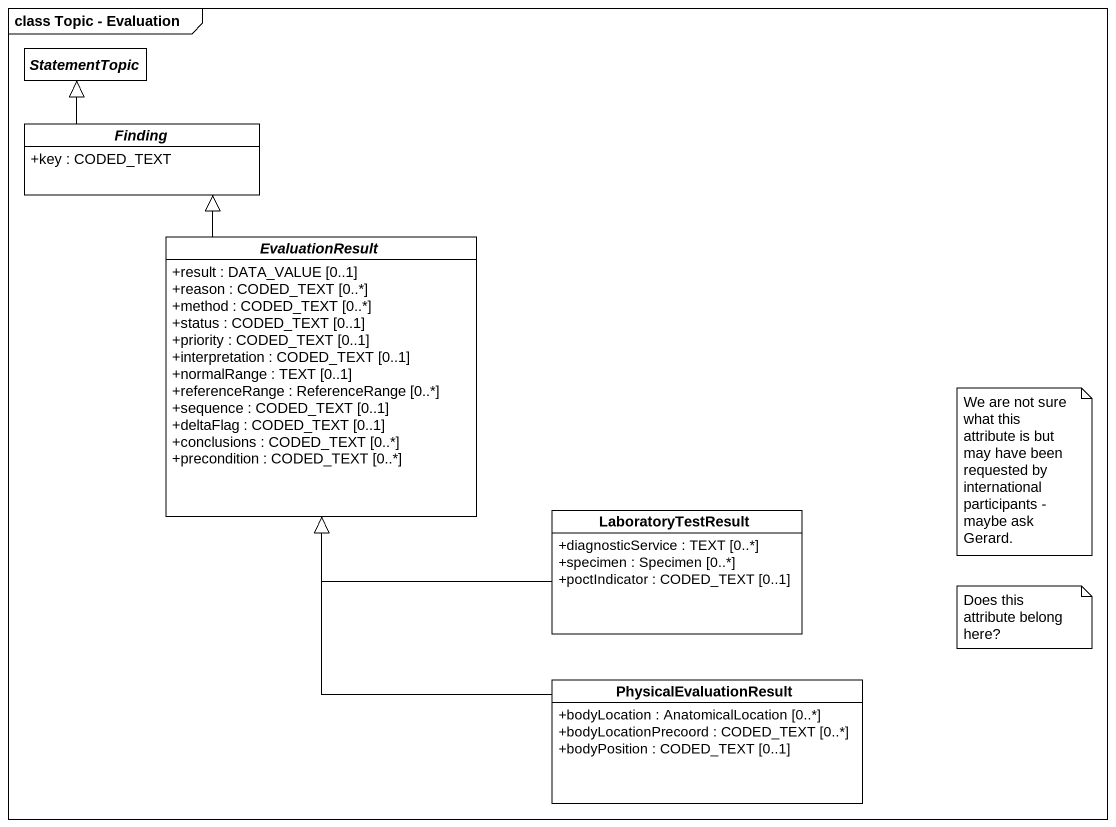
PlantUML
@startuml
mainframe class Topic - Evaluation
hide circle
hide empty members
skinparam classAttributeIconSize 0
abstract class StatementTopic
abstract class Finding {
  +key : CODED_TEXT
}
abstract class EvaluationResult {
  +result : DATA_VALUE [0..1]
  +reason : CODED_TEXT [0..*]
  +method : CODED_TEXT [0..*]
  +status : CODED_TEXT [0..1]
  +priority : CODED_TEXT [0..1]
  +interpretation : CODED_TEXT [0..1]
  +normalRange : TEXT [0..1]
  +referenceRange : ReferenceRange [0..*]
  +sequence : CODED_TEXT [0..1]
  +deltaFlag : CODED_TEXT [0..1]
  +conclusions : CODED_TEXT [0..*]
  +precondition : CODED_TEXT [0..*]
}
class LaboratoryTestResult {
  +diagnosticService : TEXT [0..*]
  +specimen : Specimen [0..*]
  +poctIndicator : CODED_TEXT [0..1]
}
class PhysicalEvaluationResult {
  +bodyLocation : AnatomicalLocation [0..*]
  +bodyLocationPrecoord : CODED_TEXT [0..*]
  +bodyPosition : CODED_TEXT [0..1]
}
Finding -up-|> StatementTopic
EvaluationResult -up-|> Finding
LaboratoryTestResult -left-|> EvaluationResult
PhysicalEvaluationResult -up-|> EvaluationResult
note as N1
  We are not sure what this attribute is but may have been requested by international participants - maybe ask Gerard.
end note
note as N2
  Does this attribute belong here?
end note
@enduml
